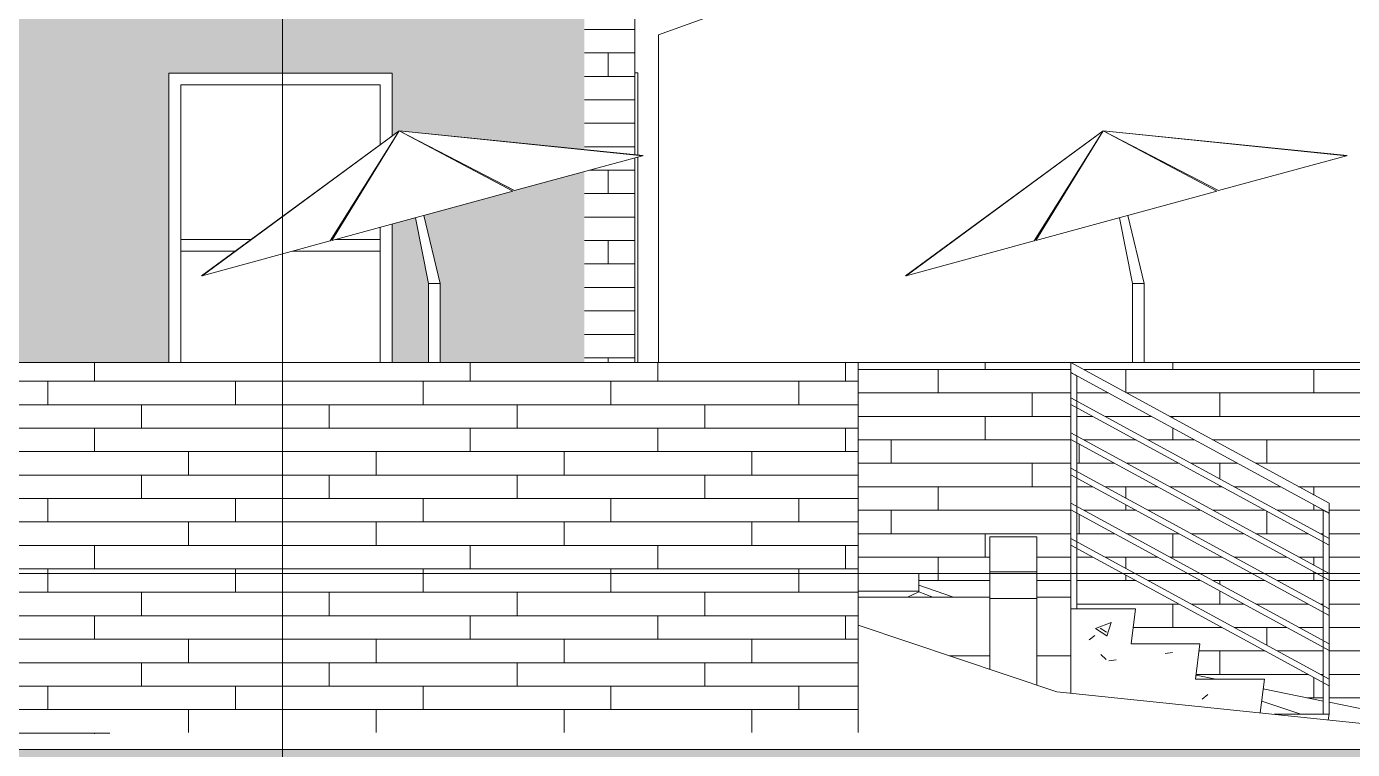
# Model space of a CAD drawing. Header units: inches. Extents: x 1747 to 7619, y -160 to 618.
# Drawn here: x 3727.1 to 3953.1, y -30 to 93.3 of the extents above; entities that cross this region are included whole.
import ezdxf

# ---------------------------------------------------------------- set-up
doc = ezdxf.new("R2010")
doc.units = ezdxf.units.IN
doc.header["$MEASUREMENT"] = 0
doc.linetypes.add('Aligning Line 1_8_', pattern=[0.25, 0.125, -0.125])
doc.linetypes.add('Grid Line 1_2_', pattern=[0.875, 0.5, -0.125, 0.125, -0.125])
for name, color, linetype, lineweight in [('0-1', 7, 'Continuous', 5), ('A-FLOR', 192, 'Continuous', 13), ('A-FLOR-HRAL', 11, 'Continuous', 9), ('A-FLOR-LEVL-1', 51, 'Grid Line 1_2_', 9), ('A-GENM', 5, 'Continuous', 9), ('A-GLAZ', 151, 'Continuous', 13), ('A-WALL', 113, 'Continuous', 13), ('A-WALL-PATT-1', 111, 'Continuous', 9), ('C-BLDG-PADS-1', 7, 'Continuous', 9), ('C-TOPO', 7, 'Continuous', 9), ('E-LITE-EQPM', 33, 'Continuous', 9), ('G-ANNO-SYMB', 111, 'Aligning Line 1_8_', 9), ('G-ANNO-SYMB-2', 147, 'Aligning Line 1_8_', 9), ('G-ANNO-SYMB-3', 111, 'Continuous', 9), ('G-IMPT', 8, 'Continuous', 9), ('L-SITE', 91, 'Continuous', 9), ('S-STRS', 31, 'Continuous', 9)]:
    doc.layers.add(name, color=color, linetype=linetype, lineweight=lineweight)
pattern_1 = [(0, (2642.236, 0.8), (0, 4), []), (90, (2642.236, 0.8), (-8, 8), [4, -28]), (90, (2658.236, 4.8), (-8, 8), [4, -28])]
pattern_2 = [(50, (2870.5, 0), (27.5427, -2.4099), [2.88, -31.68]), (355, (2870.5, 0), (-5.32784, 28.8843), [2.304, -25.344]), (100.451, (2872.794, -0.2), (22.2153, 26.4739), [2.448, -26.924]), (46.184, (2870.5, 7.68), (40.9819, -6.3564), [4.32, -47.52]), (96.636, (2873.914, 7.15), (35.8907, 37.4062), [3.671, -40.386]), (351.184, (2870.5, 7.68), (35.891, 37.4062), [3.456, -38.016]), (21, (2874.34, 5.76), (22.92104, -15.46073), [2.88, -31.68]), (326, (2874.34, 5.76), (9.3435, 27.84574), [2.304, -25.344]), (71.451, (2876.25, 4.472), (32.2648, 12.3844), [2.448, -26.924]), (37.5, (2870.499, 0), (0.466855, 12.78271), [1.267, -23.77, 1.267, -24.461, -25.44]), (37.5, (2870.499, 0), (0.466855, 12.78271), [-50.765, 1.267, -24.173]), (7.5, (2870.499, 0), (10.10159, 15.14509), [1.267, -13.402, 1.267, -23.194, -9.696]), (7.5, (2870.499, 0), (10.10159, 15.14509), [-39.13, 1.267, -8.429]), (327.5, (2861.936, 0), (20.49916, -0.86578), [1.267, -8.333, 1.267, -28.685, -39.744]), (327.5, (2861.936, 0), (20.49916, -0.86578), [-39.552, 1.267, -38.477]), (317.5, (2858.096, 0), (22.39478, 3.8443), [1.267, -11.213, 1.267, -18.624, -28.224]), (317.5, (2858.096, 0), (22.39478, 3.8443), [-32.371, 1.267, -26.957])]

# ---------------------------------------------------------------- blocks, each defined once
blk = doc.blocks.new('CTR - 2nd Phase_rvt-1-BUILDING ELEVATION - EAST')
at = {"layer": 'A-FLOR-LEVL-1'}
blk.add_line((1814.21, 0), (4168.71, 0), dxfattribs=at)
blk = doc.blocks.new('CTR  - Topography_rvt-1-BUILDING ELEVATION - EAST')
at = {"layer": 'C-TOPO'}
h = blk.add_hatch(dxfattribs=at)
h.set_pattern_fill('FP_15', color=256, style=0, pattern_type=2)
h.set_pattern_definition([(0, (2870.5, 0), (24, 24), [24, -24]), (0, (2870.5, 9), (24, 24), [24, -24]), (0, (2870.5, 18), (24, 24), [24, -24]), (90, (2873.5, 21), (-24, 24), [24, -24]), (90, (2882.5, 21), (-24, 24), [24, -24]), (90, (2891.5, 21), (-24, 24), [24, -24])])
h.paths.add_polyline_path([(3370.11, -145.87), (4004.23, -145.87), (4004.23, -30), (1910.93, -30), (1910.93, -145.87), (3365.32, -145.87)], flags=0)
at = {"layer": 'A-FLOR-LEVL-1'}
blk.add_line((1814.21, 0), (4168.71, 0), dxfattribs=at)
at = {"layer": 'C-BLDG-PADS-1'}
for p, q in [((3868.85, 0), (3879.22, 0)), ((3879.22, -3.01), (3879.22, 0)), ((3879.22, -3.01), (3868.85, -3.01))]:
    blk.add_line(p, q, dxfattribs=at)
at = {"layer": 'C-TOPO'}
for p, q in [((3879.22, -2), (3885.14, -4)), ((3879.22, -3.1), (3877.27, -4)), ((3879.22, -3.03), (3879.22, -3.1)), ((3879.22, -3.1), (3879.35, -3.15)), ((3879.22, -3.1), (3881.57, -4)), ((3902.72, -20.14), (3868.85, -8.79)), ((3926.38, -17.94), (3926.56, -18)), ((3926.46, -17.31), (3929.84, -18)), ((3902.72, -20.14), (3997.47, -30)), ((3937.92, -19.66), (3948.12, -21.75)), ((3937.66, -21.75), (3944.32, -24)), ((3949.12, -21.95), (3979.03, -28.08)), ((3672.36, -30), (3741.49, -30)), ((3748.09, -30), (3741.49, -30)), ((3748.09, -30), (3761.64, -30)), ((3784.75, -30), (3761.64, -30)), ((3784.75, -30), (3796.38, -30)), ((3863.63, -30), (3796.38, -30)), ((3863.63, -30), (3884.65, -30)), ((3884.65, -30), (3904.8, -30)), ((3904.8, -30), (3921.45, -30)), ((3921.45, -30), (3949.5, -30)), ((3958.06, -30), (3949.5, -30))]:
    blk.add_line(p, q, dxfattribs=at)
at = {"layer": 'G-ANNO-SYMB-2'}
blk.add_line((1910.93, 0), (4072.04, 0), dxfattribs=at)
blk = doc.blocks.new('CTR - 1st Phase - Common Walls_rvt-1-BUILDING ELEVATION - EAST')
at = {"layer": 'A-FLOR-LEVL-1'}
blk.add_line((1814.21, 0), (4168.71, 0), dxfattribs=at)
at = {"layer": 'G-ANNO-SYMB-2'}
blk.add_line((1910.93, 0), (4072.04, 0), dxfattribs=at)
blk = doc.blocks.new('Outdoor Table01 - 02ZUTB01_dwg-1294291-BUILDING ELEVATION - EAST')
at = {"layer": 'G-IMPT'}
for p, q in [((2170.92, 75.5), (2137.24, 50.77)), ((2170.92, 75.5), (2137.24, 50.77)), ((2170.92, 75.5), (2137.35, 50.8)), ((2170.92, 75.5), (2159.18, 56.75)), ((2170.92, 75.5), (2159.43, 56.82)), ((2190.31, 65.24), (2170.92, 75.5)), ((2170.92, 75.5), (2212.5, 71.29)), ((2170.92, 75.5), (2212.5, 71.29)), ((2170.92, 75.5), (2212.39, 71.26)), ((2170.92, 75.5), (2190.56, 65.31)), ((2212.39, 71.26), (2190.56, 65.31)), ((2190.31, 65.24), (2159.43, 56.82)), ((2177.92, 49.5), (2175.14, 61.1)), ((2175.92, 49.5), (2173.68, 60.7)), ((2159.18, 56.75), (2137.35, 50.8)), ((2175.92, 36), (2175.92, 49.5)), ((2177.92, 49.5), (2175.92, 49.5)), ((2177.92, 36), (2177.92, 49.5))]:
    blk.add_line(p, q, dxfattribs=at)
blk = doc.blocks.new('Outdoor Table01 - Outdoor Table01-1294297-BUILDING ELEVATION - EAST')
blk.add_blockref('Outdoor Table01 - 02ZUTB01_dwg-1294291-BUILDING ELEVATION - EAST', (0, 0))
blk = doc.blocks.new('Outdoor Table01 - Outdoor Table01-1899970-BUILDING ELEVATION - EAST')
at = {"zscale": -1}
blk.add_blockref('Outdoor Table01 - 02ZUTB01_dwg-1294291-BUILDING ELEVATION - EAST', (1739.71, 0), dxfattribs=at)
blk = doc.blocks.new('_THE_ WINDOW _ DOOR - Window - 1st Floor-2113386-BUILDING ELEVATION - EAST')
at = {"layer": 'A-GLAZ'}
for p, q in [((3831.32, 85.38), (3830.82, 85.38)), ((3831.32, 85.38), (3831.32, 71.34)), ((3831.32, 71.05), (3831.32, 36))]:
    blk.add_line(p, q, dxfattribs=at)
blk = doc.blocks.new('Railing - 1_-1936091-BUILDING ELEVATION - EAST')
at = {"layer": 'A-FLOR-HRAL'}
for p, q in [((3905.12, -4), (3905.12, 34.29)), ((3906.12, 33.75), (3906.12, -6))]:
    blk.add_line(p, q, dxfattribs=at)
at = {"layer": 'A-FLOR-HRAL', "flags": 128}
for points in [[(3905.14, 34.28), (3905.23, 34.23), (3905.41, 34.14), (3905.62, 34.02)], [(3905.62, 34.02), (3905.84, 33.9), (3906.01, 33.81), (3906.11, 33.75), (3906.12, 33.75)]]:
    blk.add_lwpolyline(points, dxfattribs=at)
blk = doc.blocks.new('Railing - 1_-1935892-BUILDING ELEVATION - EAST')
at = {"layer": 'A-FLOR-HRAL'}
for p, q in [((3948.12, -24), (3948.12, 10.84)), ((3949.12, 10.29), (3949.12, -24))]:
    blk.add_line(p, q, dxfattribs=at)
at = {"layer": 'A-FLOR-HRAL', "flags": 128}
for points in [[(3948.14, 10.83), (3948.23, 10.78), (3948.41, 10.68), (3948.62, 10.56)], [(3948.62, 10.56), (3948.84, 10.45), (3949.01, 10.35), (3949.11, 10.3), (3949.12, 10.29)]]:
    blk.add_lwpolyline(points, dxfattribs=at)
blk = doc.blocks.new('Railing - Railing-1935823-BUILDING ELEVATION - EAST')
at = {"layer": 'A-FLOR-HRAL'}
for p, q in [((3949.12, 6), (3905.12, 30)), ((3905.12, 28.86), (3949.12, 4.86)), ((3949.12, 0), (3905.12, 24)), ((3905.12, 22.86), (3949.12, -1.14)), ((3949.12, -6), (3905.12, 18)), ((3905.12, 16.86), (3949.12, -7.14)), ((3949.12, -12), (3905.12, 12)), ((3905.12, 10.86), (3949.12, -13.14)), ((3949.12, -18), (3905.12, 6)), ((3905.12, 4.86), (3949.12, -19.14))]:
    blk.add_line(p, q, dxfattribs=at)
at = {"layer": 'A-FLOR-HRAL', "flags": 128}
for points in [[(3905.12, 29.43), (3905.12, 29.58), (3905.12, 29.72), (3905.12, 29.83), (3905.12, 29.92), (3905.12, 29.98), (3905.12, 30)], [(3905.12, 28.86), (3905.12, 28.88), (3905.12, 28.94), (3905.12, 29.03), (3905.12, 29.15), (3905.12, 29.28), (3905.12, 29.43)], [(3905.12, 23.43), (3905.12, 23.58), (3905.12, 23.72), (3905.12, 23.83), (3905.12, 23.92), (3905.12, 23.98), (3905.12, 24)], [(3905.12, 22.86), (3905.12, 22.88), (3905.12, 22.94), (3905.12, 23.03), (3905.12, 23.15), (3905.12, 23.28), (3905.12, 23.43)], [(3905.12, 17.43), (3905.12, 17.58), (3905.12, 17.72), (3905.12, 17.83), (3905.12, 17.92), (3905.12, 17.98), (3905.12, 18)], [(3905.12, 16.86), (3905.12, 16.88), (3905.12, 16.94), (3905.12, 17.03), (3905.12, 17.15), (3905.12, 17.28), (3905.12, 17.43)], [(3905.12, 11.43), (3905.12, 11.58), (3905.12, 11.72), (3905.12, 11.83), (3905.12, 11.92), (3905.12, 11.98), (3905.12, 12)], [(3905.12, 10.86), (3905.12, 10.88), (3905.12, 10.94), (3905.12, 11.03), (3905.12, 11.15), (3905.12, 11.28), (3905.12, 11.43)], [(3905.12, 5.43), (3905.12, 5.58), (3905.12, 5.72), (3905.12, 5.83), (3905.12, 5.92), (3905.12, 5.98), (3905.12, 6)], [(3905.12, 4.86), (3905.12, 4.88), (3905.12, 4.94), (3905.12, 5.03), (3905.12, 5.15), (3905.12, 5.28), (3905.12, 5.43)], [(3949.12, 6), (3949.12, 5.98), (3949.12, 5.92), (3949.12, 5.83), (3949.12, 5.72), (3949.12, 5.58), (3949.12, 5.43)], [(3949.12, 5.43), (3949.12, 5.28), (3949.12, 5.15), (3949.12, 5.03), (3949.12, 4.94), (3949.12, 4.88), (3949.12, 4.86)], [(3949.12, 0), (3949.12, -0.02), (3949.12, -0.08), (3949.12, -0.17), (3949.12, -0.28), (3949.12, -0.42), (3949.12, -0.57)], [(3949.12, -0.57), (3949.12, -0.72), (3949.12, -0.85), (3949.12, -0.97), (3949.12, -1.06), (3949.12, -1.12), (3949.12, -1.14)], [(3949.12, -6), (3949.12, -6.02), (3949.12, -6.08), (3949.12, -6.17), (3949.12, -6.28), (3949.12, -6.42), (3949.12, -6.57)], [(3949.12, -6.57), (3949.12, -6.72), (3949.12, -6.85), (3949.12, -6.97), (3949.12, -7.06), (3949.12, -7.12), (3949.12, -7.14)], [(3949.12, -12), (3949.12, -12.02), (3949.12, -12.08), (3949.12, -12.17), (3949.12, -12.28), (3949.12, -12.42), (3949.12, -12.57)], [(3949.12, -12.57), (3949.12, -12.72), (3949.12, -12.85), (3949.12, -12.97), (3949.12, -13.06), (3949.12, -13.12), (3949.12, -13.14)], [(3949.12, -18), (3949.12, -18.02), (3949.12, -18.08), (3949.12, -18.17), (3949.12, -18.28), (3949.12, -18.42), (3949.12, -18.57)], [(3949.12, -18.57), (3949.12, -18.72), (3949.12, -18.85), (3949.12, -18.97), (3949.12, -19.06), (3949.12, -19.12), (3949.12, -19.14)]]:
    blk.add_lwpolyline(points, dxfattribs=at)
for name in ['Railing - 1_-1936091-BUILDING ELEVATION - EAST', 'Railing - 1_-1935892-BUILDING ELEVATION - EAST']:
    blk.add_blockref(name, (0, 0))
blk = doc.blocks.new('Top Rail Type - Top Rail_Internal_-1935840-BUILDING ELEVATION - EAST')
at = {"layer": 'A-FLOR-HRAL'}
for p, q in [((3949.12, 12), (3905.12, 36)), ((3905.12, 34.29), (3949.12, 10.29))]:
    blk.add_line(p, q, dxfattribs=at)
at = {"layer": 'A-FLOR-HRAL', "flags": 128}
for points in [[(3905.12, 35.15), (3905.12, 35.37), (3905.12, 35.57), (3905.12, 35.75), (3905.12, 35.89), (3905.12, 35.97), (3905.12, 36)], [(3905.12, 34.29), (3905.12, 34.32), (3905.12, 34.41), (3905.12, 34.54), (3905.12, 34.72), (3905.12, 34.92), (3905.12, 35.15)], [(3949.12, 12), (3949.12, 11.97), (3949.12, 11.89), (3949.12, 11.75), (3949.12, 11.57), (3949.12, 11.37), (3949.12, 11.15)], [(3949.12, 11.15), (3949.12, 10.92), (3949.12, 10.72), (3949.12, 10.54), (3949.12, 10.41), (3949.12, 10.32), (3949.12, 10.29)]]:
    blk.add_lwpolyline(points, dxfattribs=at)
blk = doc.blocks.new('_THE_ WINDOW _ DOOR - Window - 1st Floor-V7-BUILDING ELEVATION - EAST')
at = {"layer": 'A-GLAZ'}
for p, q in [((3789.42, 85.37), (3751.4, 85.37)), ((3751.4, 85.37), (3751.4, 36)), ((3789.42, 74.61), (3789.42, 85.37)), ((3753.4, 36), (3753.4, 83.37)), ((3753.4, 83.37), (3787.42, 83.37)), ((3787.42, 83.37), (3787.42, 73.13)), ((3787.42, 70.37), (3787.42, 70.27)), ((3787.42, 59.08), (3787.42, 36)), ((3789.42, 36), (3789.42, 59.62)), ((3753.4, 57), (3753.4, 55)), ((3765.5, 57), (3753.4, 57)), ((3779.26, 57), (3779.05, 57)), ((3787.42, 57), (3779.81, 57)), ((3787.42, 55), (3787.42, 57)), ((3753.4, 55), (3762.78, 55)), ((3772.48, 55), (3787.42, 55))]:
    blk.add_line(p, q, dxfattribs=at)
blk = doc.blocks.new('077123 - Manufactured Gutters and Downspouts - 077123 - Manufactured Gutters and Downspouts-V8-BUILDING ELEVATION - EAST')
at = {"layer": 'A-GENM'}
for p, q in [((3834.82, 91.91), (3864.7, 102.78)), ((3834.82, 36), (3834.82, 91.91))]:
    blk.add_line(p, q, dxfattribs=at)
blk = doc.blocks.new('Pathway_Cooper_McGraw-Edison _BSC-BRC_Round - Pathway_Cooper_McGraw-Edison _BSC-BRC_Round-V14-BUILDING ELEVATION - EAST')
at = {"layer": 'E-LITE-EQPM'}
for p, q in [((3891.31, 6.28), (3891.31, 0.28)), ((3891.31, 6.28), (3899.31, 6.28)), ((3899.31, 0.28), (3899.31, 6.28)), ((3899.31, 0.28), (3891.31, 0.28)), ((3891.31, 0.28), (3891.31, -4.22)), ((3891.31, 0.28), (3899.31, 0.28)), ((3899.31, -4.22), (3899.31, 0.28)), ((3899.31, -4.22), (3891.31, -4.22)), ((3891.31, -4.22), (3891.31, -16.32)), ((3891.31, -4.22), (3899.31, -4.22)), ((3899.31, -19), (3899.31, -4.22))]:
    blk.add_line(p, q, dxfattribs=at)

msp = doc.modelspace()

# ---------------------------------------------------------------- hatches: boundary and pattern name
at = {"layer": 'A-WALL-PATT-1'}
h = msp.add_hatch(dxfattribs=at)
h.set_pattern_fill('FP_23', color=256, style=0, pattern_type=2)
h.set_pattern_definition(pattern_1)
h.paths.add_polyline_path([(3607.3755, -4), (3617.1237, -4), (3617.1237, -0.75), (3617.6237, -0.75), (3617.5934, 10.5685), (3617.4742, 10.7422), (3617.3993, 10.9444), (3617.3737, 11.3785), (3617.3993, 35.3785), (3617.4742, 35.5807), (3617.5934, 35.7544), (3617.8737, 35.9455), (3618.0125, 35.9836), (3618.235, 35.9836), (3618.4355, 35.917), (3618.5742, 35.8229), (3618.6541, 35.7544), (3618.7733, 35.5807), (3618.8482, 35.3785), (3618.8737, 35.1615), (3618.8482, 10.9444), (3618.7733, 10.7422), (3618.6237, 10.4588), (3618.6237, -0.75), (3672.5987, -0.75), (3672.5987, 0.5), (3636.5112, 0.5), (3636.5112, 85.375), (3674.5362, 85.375), (3674.5362, 36), (3751.398, 36), (3751.398, 85.375), (3789.423, 85.375), (3789.423, 74.6062), (3790.6376, 75.5), (3822.1987, 72.274), (3822.1987, 109.75), (3298.9112, 109.75), (3298.9112, 0), (3597.8145, 0), (3603.1581, -2.2356)], flags=0)
h.paths.add_polyline_path([(2963.8463, -0.75), (2964.3237, 0), (3290.9112, 0), (3290.9112, 109.75), (2944.9362, 109.75), (2944.9362, -0.75), (2962.8237, -0.75), (2962.7934, 10.5685), (2962.6742, 10.7422), (2962.5993, 10.9444), (2962.5737, 11.3785), (2962.5993, 35.3785), (2962.6742, 35.5807), (2962.8907, 35.8379), (2963.0737, 35.9455), (2963.2125, 35.9836), (2963.435, 35.9836), (2963.6355, 35.917), (2963.7742, 35.8229), (2963.8541, 35.7544), (2963.9733, 35.5807), (2964.0482, 35.3785), (2964.0737, 35.1615), (2964.0482, 10.9444), (2963.9733, 10.7422), (2963.8237, 10.4645), (2963.8237, -0.75)], flags=0)
h.paths.add_polyline_path([(2923.9507, -0.75), (2936.9362, -0.75), (2936.9362, 109.75), (2642.2362, 109.75), (2642.2362, -0.75), (2712.5987, -0.75), (2712.5987, 4), (2710.0105, 4), (2710.0105, 34), (2712.5987, 34), (2712.5987, 36), (2753.3112, 36), (2753.3112, 58.4215), (2747.4343, 56.8187), (2753.3112, 66.3743), (2753.3112, 66.5387), (2747.1801, 56.7493), (2725.35, 50.7957), (2753.3112, 71.3702), (2753.3112, 85.375), (2791.3362, 85.375), (2791.3362, 72.1869), (2800.391, 71.2614), (2791.3362, 68.7919), (2791.3362, 36), (2830.1112, 36), (2830.1112, 85.375), (2868.1362, 85.375), (2868.1362, 36), (2908.8487, 36), (2908.8487, -0.75), (2916.5904, -0.75)], flags=0)
h.paths.add_polyline_path([(2651.0105, 0), (2651.0105, 88), (2691.0105, 88), (2691.0105, 0), (2653.8127, 0)], flags=0)
h.paths.add_polyline_path([(3261.6232, 0.5), (3252.5112, 0.5), (3252.5112, 85.375), (3290.5362, 85.375), (3290.5362, 0.5)], flags=0)
h.paths.add_polyline_path([(3545.6792, 0.5), (3511.398, 0.5), (3511.398, 85.375), (3549.423, 85.375), (3549.423, 0.5)], flags=0)
h.paths.add_polyline_path([(3405.423, 0.5), (3367.398, 0.5), (3367.398, 85.375), (3405.423, 85.375), (3405.423, 1)], flags=0)
h.paths.add_polyline_path([(3059.0197, 0.5), (3022.1112, 0.5), (3022.1112, 85.375), (3060.1362, 85.375), (3060.1362, 0.5)], flags=0)
h.paths.add_polyline_path([(3175.7112, 0.5), (3175.7112, 85.375), (3213.7362, 85.375), (3213.7362, 0.5), (3194.0887, 0.5)], flags=0)
h.paths.add_polyline_path([(3175.3362, 0.5), (3137.3112, 0.5), (3137.3112, 85.375), (3175.3362, 85.375), (3175.3362, 1)], flags=0)
h.paths.add_polyline_path([(3103.0105, 4), (3103.0105, 34), (3133.0105, 34), (3133.0105, 4), (3126.5542, 4)], flags=0)
h.paths.add_polyline_path([(3616.1793, 4), (3587.1362, 4), (3587.1362, 34), (3617.1362, 34), (3617.1362, 4), (3616.7475, 4)], flags=0)
h.paths.add_polyline_path([(3312.4105, 4), (3312.4105, 34), (3342.4105, 34), (3342.4105, 4), (3329.1577, 4)], flags=0)
h.paths.add_polyline_path([(3822.1987, 36), (3822.1987, 68.5597), (3810.2747, 65.3077), (3793.8712, 73.7881), (3810.0206, 65.2384), (3794.8532, 61.1018), (3797.6376, 49.5), (3797.6376, 36), (3818.7828, 36)], flags=0)
h.paths.add_polyline_path([(3789.423, 36), (3795.6376, 36), (3795.6376, 49.5), (3793.3967, 60.7046), (3789.423, 59.6209), (3789.423, 43.3683)], flags=0)
h.paths.add_polyline_path([(3001.7237, 63.375), (3001.7237, 71.125), (3001.4737, 71.125), (3001.4737, 77.625), (3001.7237, 77.625), (3001.7237, 85.375), (3003.7237, 85.375), (3003.7237, 77.625), (3003.9737, 77.625), (3003.9737, 71.125), (3003.7237, 71.125), (3003.7237, 63.375)], flags=0)
h.paths.add_polyline_path([(3689.4724, 63.375), (3689.4724, 71.125), (3689.2224, 71.125), (3689.2224, 77.625), (3689.4724, 77.625), (3689.4724, 85.375), (3691.4724, 85.375), (3691.4724, 77.625), (3691.7224, 77.625), (3691.7224, 71.125), (3691.4724, 71.125), (3691.4724, 63.375)], flags=0)
h.paths.add_polyline_path([(3232.1237, 63.375), (3232.1237, 71.125), (3231.8737, 71.125), (3231.8737, 77.625), (3232.1237, 77.625), (3232.1237, 85.375), (3234.1237, 85.375), (3234.1237, 77.625), (3234.3737, 77.625), (3234.3737, 71.125), (3234.1237, 71.125), (3234.1237, 63.375)], flags=0)
h.paths.add_polyline_path([(2811.7237, 63.375), (2809.7237, 63.375), (2809.7237, 71.125), (2809.4737, 71.125), (2809.4737, 77.625), (2809.7237, 77.625), (2809.7237, 85.375), (2811.7237, 85.375), (2811.7237, 77.625), (2811.9737, 77.625), (2811.9737, 71.125), (2811.7237, 71.125), (2811.7237, 64.3948)], flags=0)
h = msp.add_hatch(dxfattribs=at)
h.set_pattern_fill('FP_23', color=256, style=0, pattern_type=2)
h.set_pattern_definition(pattern_1)
h.paths.add_polyline_path([(3822.1987, 36), (3830.8237, 36), (3830.8237, 70.912), (3822.1987, 68.5597), (3822.1987, 43.3683)], flags=0)
h.paths.add_polyline_path([(3830.8237, 71.3924), (3830.7936, 109.75), (3822.1987, 109.75), (3822.1987, 72.274), (3830.2806, 71.4479)], flags=0)
h = msp.add_hatch(dxfattribs=at)
h.set_pattern_fill('FP_25', color=256, style=0, pattern_type=2)
h.set_pattern_definition([(0, (3866.724, 0.8), (0, 4), []), (90, (3866.724, 0.8), (-8, 8), [4, -28]), (90, (3882.724, 4.8), (-8, 8), [4, -28])])
h.paths.add_polyline_path([(3675.4116, -30), (3681.2568, -29.7193), (3680.7209, -29.7193), (3680.7209, 6.2807), (3688.7209, 6.2807), (3688.7209, -29.4335), (3743.4939, -27.1019), (3868.8487, -27.1019), (3868.8487, 36), (3672.5987, 36), (3672.5987, -30)], flags=0)
h = msp.add_hatch(dxfattribs=at)
h.set_pattern_fill('FP_24', color=256, style=0, pattern_type=2)
h.set_pattern_definition([(0, (3826.511, -29.2), (0, 4), []), (90, (3826.511, -29.2), (-8, 8), [4, -28]), (90, (3842.511, -25.2), (-8, 8), [4, -28])])
h.paths.add_polyline_path([(3964.8487, -25.1749), (3964.8487, 36), (3905.1771, 35.9709), (3949.1237, 11.9709), (3949.1237, -21.9522), (3962.2936, -24.6513)], flags=0)
h.paths.add_polyline_path([(3948.1245, -21.7475), (3948.1237, -18.5936), (3906.1205, 4.3172), (3906.1237, -6), (3916.1237, -6), (3915.3737, -12), (3927.1237, -12), (3926.4603, -17.3076), (3929.8389, -18), (3938.1213, -18.0194), (3937.9168, -19.6555), (3948.1237, -21.7473)], flags=0)
h.paths.add_polyline_path([(3948.1261, -17.4558), (3948.1237, -12.5936), (3906.1186, 10.3183), (3906.1237, 5.4545), (3948.1237, -17.4545)], flags=0)
h.paths.add_polyline_path([(3948.1283, -11.457), (3948.1237, -6.5936), (3906.1167, 16.3193), (3906.1237, 11.4545), (3948.1237, -11.4545)], flags=0)
h.paths.add_polyline_path([(3905.1237, -6), (3905.1237, 36), (3868.8487, 36), (3868.8487, 0), (3879.2238, 0), (3879.2238, -2), (3885.1413, -4), (3891.3131, -4), (3891.3131, 6.2807), (3899.3131, 6.2807), (3899.3131, -4), (3905.1237, -4)], flags=0)
h.paths.add_polyline_path([(3948.1304, -5.4582), (3948.1237, -0.5936), (3906.1148, 22.3203), (3906.1237, 17.4545), (3948.1237, -5.4545)], flags=0)
h.paths.add_polyline_path([(3948.1326, 0.5406), (3948.1237, 5.4064), (3906.1129, 28.3214), (3906.1237, 23.4545), (3948.1237, 0.5455)], flags=0)
h.paths.add_polyline_path([(3948.1347, 6.5395), (3948.1237, 10.8368), (3906.1112, 33.7528), (3906.1237, 29.4545), (3948.1237, 6.5455)], flags=0)
at = {"layer": 'S-STRS'}
h = msp.add_hatch(dxfattribs=at)
h.set_pattern_fill('FP_26', color=256, style=0, pattern_type=2)
h.set_pattern_definition(pattern_2)
h.paths.add_polyline_path([(3915.3737, -21.4607), (3915.3737, -12), (3916.1237, -6), (3905.1237, -6), (3905.1237, -20.3946), (3910.2876, -20.9317)], flags=0)
h = msp.add_hatch(dxfattribs=at)
h.set_pattern_fill('FP_26', color=256, style=0, pattern_type=2)
h.set_pattern_definition(pattern_2)
h.paths.add_polyline_path([(3926.3737, -22.6048), (3926.3737, -18), (3927.1237, -12), (3915.3737, -12), (3915.3737, -21.4607), (3922.5201, -22.204)], flags=0)
h = msp.add_hatch(dxfattribs=at)
h.set_pattern_fill('FP_26', color=256, style=0, pattern_type=2)
h.set_pattern_definition(pattern_2)
h.paths.add_polyline_path([(3937.4047, -23.7522), (3938.1237, -18), (3926.3737, -18), (3926.3737, -22.6048), (3936.9682, -23.7067)], flags=0)

# ---------------------------------------------------------------- linework, layer by layer
at = {"layer": 'A-FLOR'}
for p, q in [((3868.8487, -4), (3891.3197, -4)), ((3899.3064, -4), (3905.1237, -4)), ((3905.1237, -4), (3905.1237, -14)), ((3891.3131, -14), (3884.3992, -14)), ((3905.1237, -14), (3899.3131, -14))]:
    msp.add_line(p, q, dxfattribs=at)
at = {"layer": 'A-FLOR-LEVL-1'}
msp.add_line((1814.9564, 0), (4167.9645, 0), dxfattribs=at)
at = {"layer": 'A-WALL'}
for p, q in [((3830.8237, 109.75), (3830.8237, 71.3924)), ((3830.8237, 70.912), (3830.8237, 36)), ((3964.8487, 36), (3672.5987, 36)), ((3868.8487, -27.1019), (3868.8487, 36))]:
    msp.add_line(p, q, dxfattribs=at)
at = {"layer": 'G-ANNO-SYMB'}
msp.add_line((1910.9332, 0), (4072.0372, 0), dxfattribs=at)
at = {"layer": 'G-ANNO-SYMB-3'}
msp.add_line((3770.7237, 467.281), (3770.7237, -102.3784), dxfattribs=at)
at = {"layer": 'S-STRS'}
for p, q in [((3905.1237, -6), (3916.1237, -6)), ((3915.3737, -12), (3916.1237, -6)), ((3915.3737, -12), (3927.1237, -12)), ((3926.3737, -18), (3927.1237, -12)), ((3905.1237, -14), (3905.1237, -20.3946)), ((3926.3737, -18), (3938.1237, -18)), ((3937.4047, -23.7522), (3938.1237, -18)), ((3939.7876, -24), (3949.1237, -24)), ((3949.1237, -24), (3949.0039, -24.9586))]:
    msp.add_line(p, q, dxfattribs=at)

# ---------------------------------------------------------------- block references
at = {"layer": '0-1'}
for name in ['CTR - 2nd Phase_rvt-1-BUILDING ELEVATION - EAST', 'CTR - 1st Phase - Common Walls_rvt-1-BUILDING ELEVATION - EAST', 'CTR  - Topography_rvt-1-BUILDING ELEVATION - EAST']:
    msp.add_blockref(name, (0, 0), dxfattribs=at)
at = {"layer": 'A-FLOR-HRAL'}
for name in ['Top Rail Type - Top Rail_Internal_-1935840-BUILDING ELEVATION - EAST', 'Railing - Railing-1935823-BUILDING ELEVATION - EAST']:
    msp.add_blockref(name, (0, 0), dxfattribs=at)
at = {"layer": 'A-GENM'}
msp.add_blockref('077123 - Manufactured Gutters and Downspouts - 077123 - Manufactured Gutters and Downspouts-V8-BUILDING ELEVATION - EAST', (0, 0), dxfattribs=at)
at = {"layer": 'A-GLAZ'}
for name in ['_THE_ WINDOW _ DOOR - Window - 1st Floor-V7-BUILDING ELEVATION - EAST', '_THE_ WINDOW _ DOOR - Window - 1st Floor-2113386-BUILDING ELEVATION - EAST']:
    msp.add_blockref(name, (0, 0), dxfattribs=at)
at = {"layer": 'E-LITE-EQPM'}
msp.add_blockref('Pathway_Cooper_McGraw-Edison _BSC-BRC_Round - Pathway_Cooper_McGraw-Edison _BSC-BRC_Round-V14-BUILDING ELEVATION - EAST', (0, 0), dxfattribs=at)
at = {"layer": 'L-SITE'}
for name, p in [('Outdoor Table01 - Outdoor Table01-1294297-BUILDING ELEVATION - EAST', (1619.7139, 0)), ('Outdoor Table01 - Outdoor Table01-1899970-BUILDING ELEVATION - EAST', (0, 0))]:
    msp.add_blockref(name, p, dxfattribs=at)

doc.saveas('drawing.dxf')
